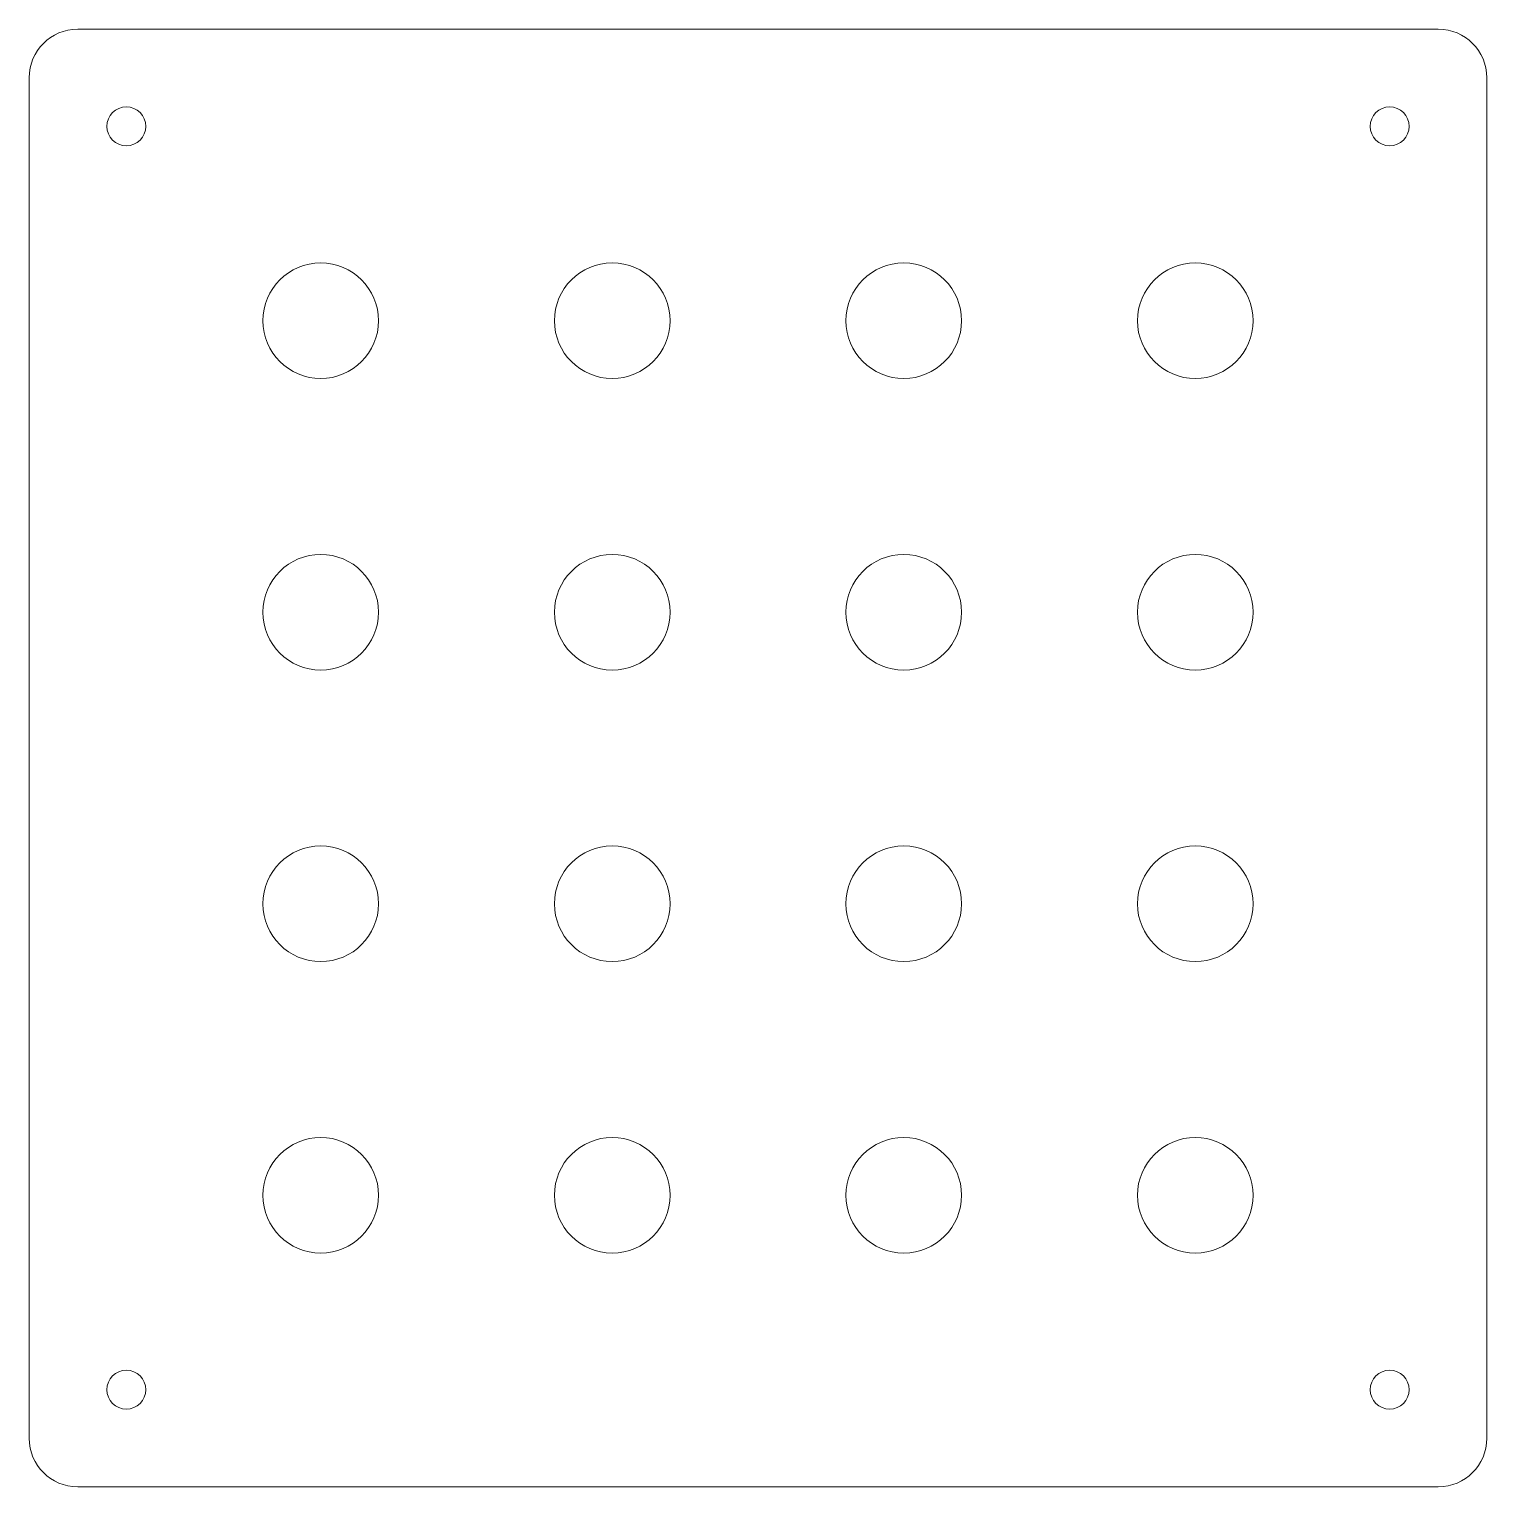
# Model space of a CAD drawing. Header units: millimetres. Extents: x 0 to 150, y 0 to 150.
import ezdxf

# ---------------------------------------------------------------- set-up
doc = ezdxf.new("R2010")
doc.units = ezdxf.units.MM

msp = doc.modelspace()

# ---------------------------------------------------------------- linework, layer by layer
at = {"color": 7, "linetype": 'Continuous', "lineweight": 15}
for p, q in [((145, 150), (5, 150)), ((0, 145), (0, 5)), ((150, 5), (150, 145)), ((5, 0), (145, 0))]:
    msp.add_line(p, q, dxfattribs=at)
for centre, radius in [((10, 140), 2), ((140, 140), 2), ((30, 120), 5.95), ((60, 120), 5.95), ((90, 120), 5.95), ((120, 120), 5.95), ((30, 90), 5.95), ((60, 90), 5.95), ((90, 90), 5.95), ((120, 90), 5.95), ((30, 60), 5.95), ((60, 60), 5.95), ((90, 60), 5.95), ((120, 60), 5.95), ((30, 30), 5.95), ((60, 30), 5.95), ((90, 30), 5.95), ((120, 30), 5.95), ((10, 10), 2), ((140, 10), 2)]:
    msp.add_circle(centre, radius, dxfattribs=at)
for centre, start, end in [((5, 145), 90, 180), ((145, 145), 0, 90), ((5, 5), 180, 270), ((145, 5), 270, 0)]:
    msp.add_arc(centre, 5, start, end, dxfattribs=at)

doc.saveas('drawing.dxf')
